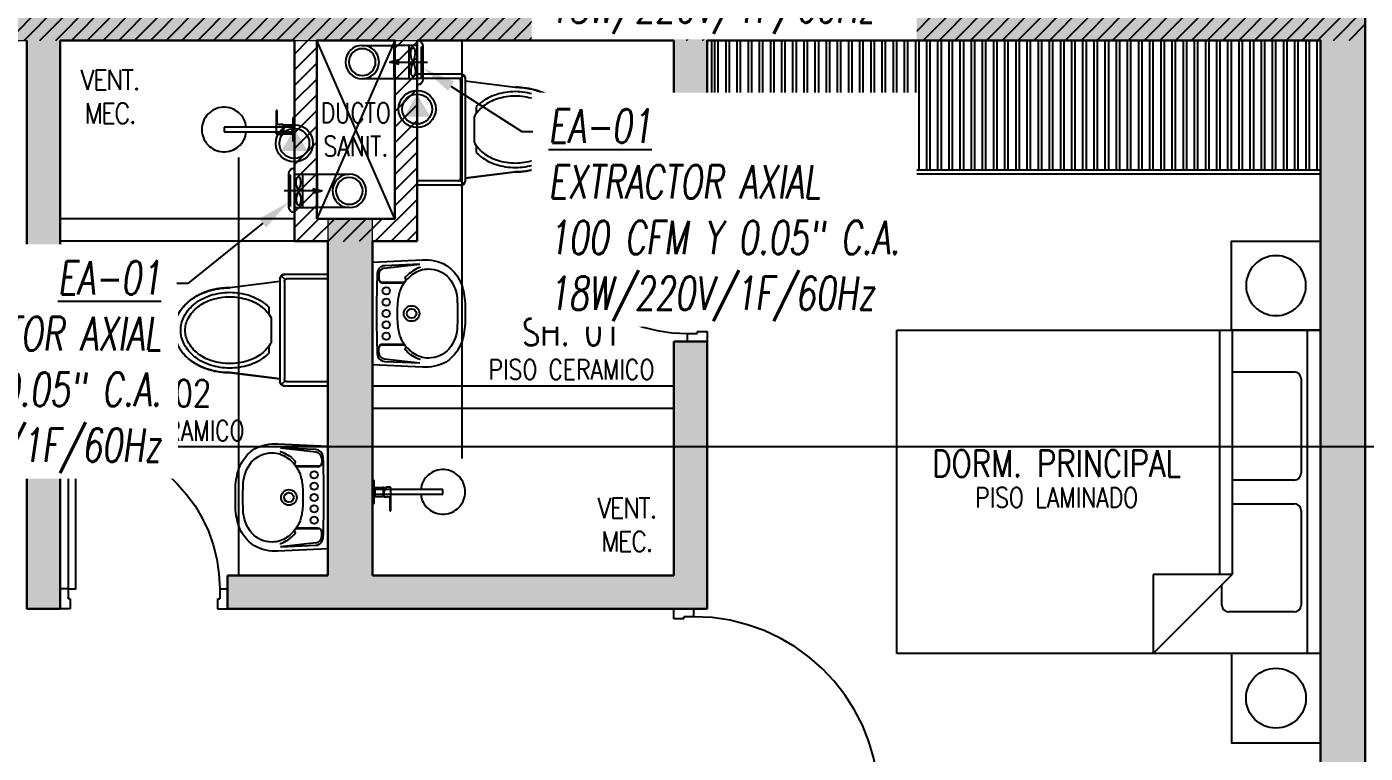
# Model space of a CAD drawing. Header units: millimetres. Extents: x 98 to 155, y -181 to 127.
# Drawn here: x 145.69 to 151.69, y 112.91 to 116.17 of the extents above; entities that cross this region are included whole.
import ezdxf
from ezdxf import colors
from ezdxf.entities.mleader import LeaderData, LeaderLine
from ezdxf.enums import TextEntityAlignment as Align
from ezdxf.math import Vec2, Vec3

# ---------------------------------------------------------------- set-up
doc = ezdxf.new("R2010")
doc.units = ezdxf.units.MM
doc.header["$LTSCALE"] = 15
doc.header["$PDMODE"] = 67
doc.header["$PDSIZE"] = 0.1
for name, pattern in [('CENTER', [2, 1.25, -0.25, 0.25, -0.25]), ('HIDDEN2', [0.1875, 0.125, -0.0625]), ('X-REF_DP_Arquitectura$0$HIDDEN', [0.375, 0.25, -0.125])]:
    doc.linetypes.add(name, pattern=pattern)
doc.layers.get('0').update_dxf_attribs({"color": 250})
doc.layers.get('DEFPOINTS').update_dxf_attribs({"color": 250})
for name, color, linetype in [('A-CORTE', 250, 'CENTER'), ('A-LINEAS', 250, 'Continuous'), ('A-MOBILIARIO', 250, 'Continuous'), ('A-MURO BAJO', 250, 'Continuous'), ('A-PROYECCIONES INT.', 250, 'HIDDEN2'), ('A-SANITARIOS', 250, 'Continuous'), ('A-TEXTO-ACABADO PISO', 250, 'Continuous'), ('A_50_TextoAmbiente', 252, 'Continuous'), ('A_50_TextoIndicaciones', 250, 'Continuous'), ('A_50_Vigas', 250, 'X-REF_DP_Arquitectura$0$HIDDEN'), ('A_60_HatchEstructuras', 250, 'Continuous'), ('DLP_MOBILIARIO FIJO', 250, 'Continuous'), ('L-06_EQ-FIN-CONT', 141, 'Continuous'), ('L3 Equipos y Ductos', 160, 'Continuous'), ('L4 Linea mediana', 191, 'Continuous'), ('L6 Linea fina', 141, 'Continuous'), ('MURO CF 60', 250, 'Continuous')]:
    doc.layers.add(name, color=color, linetype=linetype)
doc.layers.add('A-MUROS', color=252, linetype='Continuous', lineweight=30)
doc.layers.add('A_20_Estructuras', color=250, linetype='Continuous', lineweight=18)
doc.styles.add('JNV ING', font='romans.shx', dxfattribs={"width": 0.7, "oblique": 8, "height": 0.15})
doc.styles.add('ROMANS', font='romans.shx', dxfattribs={"width": 0.8})
pattern_1 = [(45, (128.673205, 65.58629), (-0.03535534, 0.03535534), [])]

# ---------------------------------------------------------------- blocks, each defined once
blk = doc.blocks.new('FUTURE 150')
at = {"layer": 'L3 Equipos y Ductos'}
for p, q in [((-0.1294, 0.1486), (-0.1294, -0.0006)), ((-0.104, -0.026), (-0.104, 0.174)), ((-0.104, 0.152), (0, 0.152)), ((0, 0.152), (0, 0.002)), ((-0.104, 0.002), (0, 0.002))]:
    blk.add_line(p, q, dxfattribs=at)
for centre, start, end in [((-0.104, 0.1486), 90, 180), ((-0.104, -0.0006), 180, 270)]:
    blk.add_arc(centre, 0.0254, start, end, dxfattribs=at)
at = {"layer": 'L4 Linea mediana'}
for p, q in [((-0.1294, 0.1448), (-0.1239, 0.1448)), ((-0.1239, 0.0052), (-0.1239, 0.1448)), ((-0.066, 0.152), (-0.066, 0.002)), ((-0.1294, 0.0052), (-0.1239, 0.0052))]:
    blk.add_line(p, q, dxfattribs=at)
at = {"layer": 'L6 Linea fina'}
for p, q in [((0.0199, 0.077), (-0.1499, 0.077)), ((-0.0231, 0.0872), (0.0199, 0.077)), ((-0.0231, 0.0668), (0.0199, 0.077))]:
    blk.add_line(p, q, dxfattribs=at)
for points in [[(-0.0857, 0.077), (-0.0921, 0.0934), (-0.0951, 0.1284), (-0.0911, 0.1379), (-0.0857, 0.1402)], [(-0.0857, 0.077), (-0.0794, 0.0934), (-0.0764, 0.1284), (-0.0804, 0.1379), (-0.0857, 0.1402)], [(-0.0857, 0.077), (-0.0921, 0.0606), (-0.0951, 0.0256), (-0.0911, 0.0161), (-0.0857, 0.0138)], [(-0.0857, 0.077), (-0.0794, 0.0606), (-0.0764, 0.0256), (-0.0804, 0.0161), (-0.0857, 0.0138)]]:
    blk.add_spline(points, degree=3, dxfattribs=at)
blk = doc.blocks.new('Trampa de humo')
at = {"layer": 'L3 Equipos y Ductos'}
blk.add_lwpolyline([(0.155, 0.15), (0.013, 0.15), (0.013, 0), (0.155, 0)], dxfattribs=at)
for radius in [0.075, 0.06]:
    blk.add_circle((0.155, 0.075), radius, dxfattribs=at)
blk = doc.blocks.new('FUTURE150 con trampa')
blk.add_blockref('Trampa de humo', (0.0927, 0.0279))
at = {"layer": 'L-06_EQ-FIN-CONT'}
blk.add_blockref('FUTURE 150', (0.1057, 0.0259), dxfattribs=at)
blk = doc.blocks.new('PTO ELECT')
at = {"layer": 'L4 Linea mediana', "ltscale": 1.5}
blk.add_circle((-0.6859, 0.0891), 0.0833, dxfattribs=at)
at = {"layer": 'L6 Linea fina', "ltscale": 1.5}
blk.add_circle((-0.6859, 0.0891), 0.0671, dxfattribs=at)
blk.add_solid([(-0.6278, 0.0555), (-0.744, 0.0555), (-0.6278, 0.0555), (-0.6859, 0.1562)], dxfattribs=at)
blk = doc.blocks.new('ESTRUC_P1')
at = {"layer": 'A_60_HatchEstructuras'}
h = blk.add_hatch(color=256, dxfattribs=at)
h.dxf.hatch_style = 1
h.paths.add_polyline_path([(44.25, -4.45), (45.6, -4.45), (45.6, -5.5), (45.75, -5.5), (45.75, -4.3), (43.6, -4.3), (43.6, -4.45), (44.05, -4.45), (44.05, -6.05), (44.25, -6.05)], flags=17)
h.paths.add_polyline_path([(48.7, -2.8), (48.5, -2.8), (48.5, -6.85), (45.75, -6.85), (45.75, -6.25), (45.6, -6.25), (45.6, -6.85), (42.85, -6.85), (42.85, -4.3), (42.7, -4.3), (42.7, -6.85), (39.8499, -6.85), (39.8499, -7), (42.7, -7), (42.7, -9.55), (42.85, -9.55), (42.85, -7), (45.6, -7), (45.6, -7.6), (45.75, -7.6), (45.75, -7), (48.5, -7), (48.5, -11.05), (48.7, -11.05)])
h.paths.add_polyline_path([(44.25, -7.8), (44.05, -7.8), (44.05, -9.4), (43.6, -9.4), (43.6, -9.55), (45.75, -9.55), (45.75, -8.35), (45.6032, -8.35), (45.6, -8.35), (45.6, -9.4), (44.25, -9.4)], flags=17)
at = {"elevation": 0}
for points in [[(44.35, -7.8001), (44, -7)], [(44.35, -7), (44, -7.8001)]]:
    blk.add_lwpolyline(points, dxfattribs=at)
at = {"layer": 'A_20_Estructuras'}
for points in [[(48.7, -2.8), (48.5, -2.8), (48.5, -6.85), (45.75, -6.85), (45.75, -6.25), (45.6, -6.25), (45.6, -6.85), (42.85, -6.85), (42.85, -4.3), (42.7, -4.3), (42.7, -6.85), (39.8499, -6.85), (39.8499, -7), (42.7, -7), (42.7, -9.55), (42.85, -9.55), (42.85, -7), (45.6, -7), (45.6, -7.6), (45.75, -7.6), (45.75, -7), (48.5, -7), (48.5, -11.05), (48.7, -11.05)], [(44.25, -7.8), (44.05, -7.8), (44.05, -9.4), (43.6, -9.4), (43.6, -9.55), (45.75, -9.55), (45.75, -8.35), (45.6032, -8.35), (45.6, -8.35), (45.6, -9.4), (44.25, -9.4)]]:
    blk.add_lwpolyline(points, close=True, dxfattribs=at)
at = {"layer": 'A_50_Vigas', "elevation": 0}
blk.add_lwpolyline([(44, -7), (44, -7.8001), (44.05, -7.8001)], dxfattribs=at)
at = {"layer": 'A_50_Vigas'}
blk.add_lwpolyline([(44.25, -7.8), (44.35, -7.8001), (44.35, -7)], dxfattribs=at)
blk = doc.blocks.new('ducha marsano')
at = {"linetype": 'HIDDEN2', "ltscale": 0.5, "extrusion": (-4.9425e-10, -7.91123e-10, -1)}
for p, q in [((-0.01, 0), (0.01, 0)), ((0.01, 0), (0.01, -0.3155)), ((-0.0155, -0.058), (-0.0157, -0.058)), ((-0.01, -0.3155), (-0.01, 0)), ((0.0225, -0.0515), (-0.0001, -0.0515)), ((0.0225, -0.0515), (0.0225, -0.0627)), ((-0.0205, -0.08), (-0.0205, -0.0601)), ((0.021, -0.0815), (-0.019, -0.0815)), ((0.025, -0.0815), (0.021, -0.0815)), ((0.0225, -0.0682), (0.0225, -0.077)), ((0.0225, -0.077), (0.025, -0.077)), ((0.025, -0.077), (0.0771, -0.077)), ((0.0771, -0.0815), (0.025, -0.0815)), ((0.0771, -0.077), (0.0816, -0.077)), ((0.0816, -0.0815), (0.0771, -0.0815)), ((0.0816, -0.077), (0.082, -0.077)), ((0.082, -0.0815), (0.0816, -0.0815)), ((0.082, -0.077), (0.084, -0.077)), ((0.084, -0.0815), (0.082, -0.0815)), ((0.0855, -0.0785), (0.0855, -0.08)), ((0.01, -0.3155), (-0.01, -0.3155))]:
    blk.add_line(p, q, dxfattribs=at)
for centre, radius, start, end in [((-0.0004, -0.0462), 0.02, 323.95812, 354.92979), ((0.0004, -0.0462), 0.02, 185.07021, 195.2705), ((0.019, -0.08), 0.0015, 270, 360), ((-0.084, -0.0785), 0.0015, 90, 180), ((-0.084, -0.08), 0.0015, 180, 270), ((0, -0.3155), 0.1, 95.73917, 84.26083)]:
    blk.add_arc(centre, radius, start, end, dxfattribs=at)
at = {"linetype": 'HIDDEN2', "ltscale": 0.5, "extrusion": (-4.94252e-10, -7.91124e-10, -1)}
blk.add_ellipse((0, -0.0515), major_axis=(-0.0225, -0.0095), ratio=0.001448, start_param=0.425436, end_param=1.567366, dxfattribs=at)
at = {"linetype": 'HIDDEN2', "ltscale": 0.5}
for points, degree in [([(-0.0305, 0), (0, 0), (0.0305, 0)], 2), ([(0.0305, 0), (0.0415, 0), (0.0525, 0)], 2), ([(0.0525, 0), (0.0525, -0.0038), (0.0525, -0.0075)], 2), ([(-0.0525, 0), (-0.0525, -0.0038), (-0.0525, -0.0075)], 2), ([(-0.0525, 0), (-0.0415, 0), (-0.0305, 0)], 2), ([(-0.0525, -0.0075), (-0.0525, -0.0075), (-0.0525, -0.0075)], 2), ([(0.0305, -0.008), (0, -0.008), (-0.0305, -0.008)], 2), ([(-0.0215, -0.008), (-0.0215, -0.0093), (-0.0215, -0.0105)], 2), ([(-0.021, -0.011), (-0.007, -0.011), (0.007, -0.011), (0.021, -0.011)], 3), ([(-0.02, -0.011), (-0.02, -0.0294), (-0.02, -0.0477)], 2), ([(-0.0197, -0.048), (0, -0.048), (0.0197, -0.048)], 2), ([(0.02, -0.011), (0.02, -0.0294), (0.02, -0.0477)], 2), ([(0.0215, -0.008), (0.0215, -0.0093), (0.0215, -0.0105)], 2)]:
    blk.add_open_spline(points, degree=degree, dxfattribs=at)
for points, weights in [([(-0.0525, -0.0075), (-0.0525, -0.0075), (-0.0525, -0.0075)], [1, 0.990847086912, 0.982266230892]), ([(-0.052, -0.008), (-0.0525, -0.008), (-0.0525, -0.0075)], [1, 0.707106781193, 1]), ([(-0.0215, -0.0105), (-0.0215, -0.011), (-0.021, -0.011)], [1, 0.70710678154, 1]), ([(-0.02, -0.0477), (-0.02, -0.048), (-0.0197, -0.048)], [1, 0.707106780138, 1]), ([(0.02, -0.0477), (0.02, -0.048), (0.0197, -0.048)], [1, 0.707106779703, 1]), ([(0.0211, -0.011), (0.0211, -0.011), (0.021, -0.011)], [1, 0.992411795776, 1]), ([(0.052, -0.008), (0.0521, -0.008), (0.0521, -0.008)], [1, 0.992411795771, 1])]:
    blk.add_rational_spline(points, weights, degree=2, dxfattribs=at)
for points, knots in [([(-0.0305, -0.008), (-0.0332, -0.008), (-0.0374, -0.008), (-0.0424, -0.008), (-0.0458, -0.008), (-0.0486, -0.008), (-0.0512, -0.008), (-0.052, -0.008), (-0.052, -0.008)], [0, 0, 0, 0, 8.104572, 12.495263, 16.885954, 21.276645, 25.667336, 33.771908, 33.771908, 33.771908, 33.771908]), ([(0.052, -0.008), (0.052, -0.008), (0.0512, -0.008), (0.0486, -0.008), (0.0458, -0.008), (0.0424, -0.008), (0.0374, -0.008), (0.0332, -0.008), (0.0305, -0.008)], [0, 0, 0, 0, 8.104572, 12.495263, 16.885954, 21.276645, 25.667336, 33.771908, 33.771908, 33.771908, 33.771908]), ([(0.0225, -0.0682), (0.0225, -0.0682), (0.0225, -0.0682), (0.0225, -0.0679), (0.0224, -0.0677), (0.0224, -0.0672), (0.0224, -0.0669), (0.0223, -0.0662), (0.0223, -0.0658), (0.0223, -0.0652), (0.0223, -0.0648), (0.0224, -0.0641), (0.0224, -0.0638), (0.0224, -0.0633), (0.0225, -0.0631), (0.0225, -0.0628), (0.0225, -0.0627), (0.0225, -0.0627)], [0.4148436, 0.4148436, 0.4148436, 0.4148436, 0.5185541, 0.5185541, 0.6222645, 0.6222645, 0.7259759, 0.7259759, 0.8296873, 0.8296873, 0.9333987, 0.9333987, 1.03711, 1.03711, 1.1408205, 1.1408205, 1.2445309, 1.2445309, 1.2445309, 1.2445309])]:
    blk.add_open_spline(points, degree=3, knots=knots, dxfattribs=at)
for points, weights, degree, knots in [([(0.0211, -0.011), (0.0211, -0.011), (0.0211, -0.011), (0.0211, -0.011), (0.0214, -0.0109), (0.0215, -0.0107), (0.0215, -0.0105)], [0.918641037743, 0.918640949346, 0.918640860949, 0.918640772552, 0.789223156395, 0.789223156395, 0.918640772552], 3, [0.1238988, 0.1238988, 0.1238988, 0.1238988, 0.1238993, 0.1238993, 0.1238993, 0.78603, 0.78603, 0.78603, 0.78603]), ([(0.0521, -0.008), (0.0521, -0.008), (0.0521, -0.008), (0.0525, -0.0079), (0.0525, -0.0075)], [0.918641037749, 0.918640905153, 0.918640772558, 0.724517853988, 0.918640772558], 2, [0.1238988, 0.1238988, 0.1238988, 0.1238993, 0.1238993, 0.7860311, 0.7860311, 0.7860311])]:
    blk.add_rational_spline(points, weights, degree=degree, knots=knots, dxfattribs=at)
blk = doc.blocks.new('*U145')
for p, q in [((0.01, 0.855), (0.01, 0.9)), ((0.055, 0.855), (0.01, 0.855)), ((0.1, 0.865), (0.055, 0.865)), ((0.055, 0.855), (0.055, 0.865)), ((0.1, 0.865), (0.1, 0.9)), ((0.055, 0.045), (0.01, 0.045)), ((0.01, 0.045), (0.01, 0)), ((0.055, 0.045), (0.055, 0.035)), ((0.1, 0.035), (0.055, 0.035)), ((0.1, 0.035), (0.1, 0))]:
    blk.add_line(p, q)
blk.add_lwpolyline([(0.93, 0.07), (0.93, 0.035), (0.1, 0.035), (0.1, 0.07)], close=True)
at = {"linetype": 'HIDDEN2'}
blk.add_arc((0.0995, 0.0339), 0.8311, 2.23015, 89.96723, dxfattribs=at)
blk = doc.blocks.new('A$C3E6679A6')
for p, q in [((0, 1.8444), (0.0001, 1.9044)), ((0.0001, 1.9044), (1.4501, 1.9044)), ((1.4501, 1.9044), (1.4501, 1.8444))]:
    blk.add_line(p, q)
at = {"linetype": 'Continuous'}
for p, q in [((0, 1.8444), (1.45, 1.8444)), ((0, 0.0044), (0, 1.8444)), ((0.2173, 1.8167), (0.6414, 1.8167)), ((0.8086, 1.8167), (1.2327, 1.8167)), ((1.45, 1.8444), (1.45, 0.0044)), ((0.1867, 1.5087), (0.1867, 1.786)), ((0.672, 1.786), (0.672, 1.5087)), ((0.778, 1.5087), (0.778, 1.786)), ((1.2633, 1.786), (1.2633, 1.4926)), ((0, 1.5084), (1.0953, 1.5084)), ((1.45, 1.1538), (1.0953, 1.5084)), ((1.0953, 1.5084), (1.0953, 1.1538)), ((1.0953, 1.4524), (0, 1.4524)), ((1.2327, 1.462), (1.1418, 1.462)), ((1.0953, 1.1538), (1.45, 1.1538)), ((1.45, 0.0044), (0, 0.0044))]:
    blk.add_line(p, q, dxfattribs=at)
for centre, start, end in [((0.2173, 1.786), 90, 180), ((0.6414, 1.786), 0, 90), ((0.8086, 1.786), 90, 180), ((1.2327, 1.786), 0, 90), ((1.2327, 1.4926), 270, 0)]:
    blk.add_arc(centre, 0.0306, start, end, dxfattribs=at)
at = {"layer": 'DEFPOINTS', "color": 0, "linetype": 'ByBlock'}
for p in [(0, 1.9044), (0, 0)]:
    blk.add_point(p, dxfattribs=at)
blk = doc.blocks.new('A$C2EBA15F5')
blk.add_lwpolyline([(0, 0.4), (0, 0), (0.4, 0), (0.4, 0.4)], close=True)
blk.add_circle((0.2, 0.2), 0.1344)
blk = doc.blocks.new('SIFON JET_PLANTA')
at = {"extrusion": (-2.64698e-23, 6.61744e-24, -1)}
for p, q in [((-0.2129, 0.239, 0), (-0.211, 0.2419, 0)), ((-0.211, 0.2419, 0), (-0.2091, 0.2441, 0)), ((-0.2091, 0.2441, 0), (-0.2077, 0.2455, 0)), ((-0.2077, 0.2455, 0), (-0.2055, 0.247, 0)), ((-0.2055, 0.247, 0), (-0.2007, 0.2492, 0)), ((-0.2007, 0.2492, 0), (-0.195, 0.25, 0)), ((-0.195, 0.25, 0), (-0.195, 0.25, 0)), ((-0.195, 0.25, 0), (-0.1605, 0.25, 0)), ((-0.1605, 0.25, 0), (-0.0975, 0.25, 0)), ((-0.0975, 0.25, 0), (-0.0323, 0.25, 0)), ((-0.0323, 0.25, 0), (0, 0.25, 0)), ((0, 0.25, 0), (0, -0.25, 0)), ((-0.5216, 0.1797, 0), (-0.5148, 0.1813, 0)), ((-0.5148, 0.1813, 0), (-0.5079, 0.1829, 0)), ((-0.5079, 0.1829, 0), (-0.5016, 0.1842, 0)), ((-0.5016, 0.1842, 0), (-0.4865, 0.1867, 0)), ((-0.4865, 0.1867, 0), (-0.4763, 0.188, 0)), ((-0.4763, 0.188, 0), (-0.4726, 0.1884, 0)), ((-0.4726, 0.1884, 0), (-0.4636, 0.1892, 0)), ((-0.4636, 0.1892, 0), (-0.4549, 0.1897, 0)), ((-0.4549, 0.1897, 0), (-0.449, 0.1899, 0)), ((-0.449, 0.1899, 0), (-0.44, 0.19, 0)), ((-0.44, 0.19, 0), (-0.4322, 0.191, 0)), ((-0.4322, 0.191, 0), (-0.215, 0.2181, 0)), ((-0.215, 0.2278, 0), (-0.2149, 0.2323, 0)), ((-0.215, 0.2234, 0), (-0.215, 0.2278, 0)), ((-0.215, 0.2181, 0), (-0.215, 0.2234, 0)), ((-0.2149, 0.2323, 0), (-0.2142, 0.2356, 0)), ((-0.2142, 0.2356, 0), (-0.2129, 0.239, 0)), ((-0.6386, 0.1152, 0), (-0.6326, 0.121, 0)), ((-0.6326, 0.121, 0), (-0.6299, 0.1235, 0)), ((-0.6299, 0.1235, 0), (-0.6251, 0.1276, 0)), ((-0.6251, 0.1276, 0), (-0.6206, 0.1314, 0)), ((-0.6206, 0.1314, 0), (-0.6168, 0.1344, 0)), ((-0.6168, 0.1344, 0), (-0.6106, 0.1389, 0)), ((-0.6106, 0.1389, 0), (-0.6061, 0.142, 0)), ((-0.6061, 0.142, 0), (-0.6, 0.1461, 0)), ((-0.6, 0.1461, 0), (-0.5963, 0.1484, 0)), ((-0.5963, 0.1484, 0), (-0.5908, 0.1517, 0)), ((-0.5908, 0.1517, 0), (-0.5862, 0.1543, 0)), ((-0.5862, 0.1543, 0), (-0.5794, 0.158, 0)), ((-0.5794, 0.158, 0), (-0.5693, 0.1629, 0)), ((-0.5693, 0.1629, 0), (-0.5517, 0.1703, 0)), ((-0.5517, 0.1703, 0), (-0.5465, 0.1722, 0)), ((-0.5465, 0.1722, 0), (-0.5385, 0.1749, 0)), ((-0.5385, 0.1749, 0), (-0.5346, 0.176, 0)), ((-0.5346, 0.176, 0), (-0.5265, 0.1784, 0)), ((-0.5265, 0.1784, 0), (-0.5216, 0.1797, 0)), ((-0.6779, 0.0582, 0), (-0.6745, 0.0655, 0)), ((-0.6745, 0.0655, 0), (-0.6722, 0.0699, 0)), ((-0.6745, 0.0655, 0), (-0.6745, 0.0655, 0)), ((-0.6722, 0.0699, 0), (-0.6705, 0.0728, 0)), ((-0.6705, 0.0728, 0), (-0.669, 0.0755, 0)), ((-0.669, 0.0755, 0), (-0.6672, 0.0785, 0)), ((-0.6672, 0.0785, 0), (-0.665, 0.082, 0)), ((-0.665, 0.082, 0), (-0.6634, 0.0845, 0)), ((-0.6634, 0.0845, 0), (-0.6611, 0.088, 0)), ((-0.6611, 0.088, 0), (-0.657, 0.0936, 0)), ((-0.657, 0.0936, 0), (-0.6534, 0.0984, 0)), ((-0.657, 0.0936, 0), (-0.657, 0.0936, 0)), ((-0.6534, 0.0984, 0), (-0.6503, 0.1023, 0)), ((-0.6534, 0.0984, 0), (-0.6534, 0.0984, 0)), ((-0.6503, 0.1023, 0), (-0.6453, 0.108, 0)), ((-0.6453, 0.108, 0), (-0.6386, 0.1152, 0)), ((-0.69, 0, 0), (-0.6899, 0.0044, 0)), ((-0.6899, 0.0044, 0), (-0.6897, 0.0096, 0)), ((-0.6897, 0.0096, 0), (-0.6893, 0.014, 0)), ((-0.6893, 0.014, 0), (-0.6887, 0.0194, 0)), ((-0.6887, 0.0194, 0), (-0.6881, 0.0236, 0)), ((-0.6881, 0.0236, 0), (-0.6872, 0.0284, 0)), ((-0.6881, 0.0236, 0), (-0.6881, 0.0236, 0)), ((-0.6872, 0.0284, 0), (-0.6867, 0.031, 0)), ((-0.6867, 0.031, 0), (-0.6855, 0.0361, 0)), ((-0.6855, 0.0361, 0), (-0.6838, 0.0421, 0)), ((-0.6855, 0.0361, 0), (-0.6855, 0.0361, 0)), ((-0.6838, 0.0421, 0), (-0.6819, 0.048, 0)), ((-0.6838, 0.0421, 0), (-0.6838, 0.0421, 0)), ((-0.6819, 0.048, 0), (-0.6804, 0.0521, 0)), ((-0.6804, 0.0521, 0), (-0.6793, 0.0547, 0)), ((-0.6793, 0.0547, 0), (-0.6779, 0.0582, 0)), ((-0.6899, -0.0065, 0), (-0.69, 0, 0)), ((-0.6896, -0.0111, 0), (-0.6899, -0.0065, 0)), ((-0.6891, -0.0164, 0), (-0.6896, -0.0111, 0)), ((-0.6881, -0.0232, 0), (-0.6891, -0.0164, 0)), ((-0.6876, -0.0264, 0), (-0.6881, -0.0232, 0)), ((-0.687, -0.0296, 0), (-0.6876, -0.0264, 0)), ((-0.6864, -0.0321, 0), (-0.687, -0.0296, 0)), ((-0.6855, -0.0361, 0), (-0.6864, -0.0321, 0)), ((-0.6838, -0.0419, 0), (-0.6855, -0.0361, 0)), ((-0.6827, -0.0457, 0), (-0.6838, -0.0419, 0)), ((-0.6814, -0.0492, 0), (-0.6827, -0.0457, 0)), ((-0.6803, -0.0522, 0), (-0.6814, -0.0492, 0)), ((-0.6792, -0.0551, 0), (-0.6803, -0.0522, 0)), ((-0.6779, -0.0581, 0), (-0.6792, -0.0551, 0)), ((-0.677, -0.0602, 0), (-0.6779, -0.0581, 0)), ((-0.6751, -0.0642, 0), (-0.677, -0.0602, 0)), ((-0.6722, -0.0699, 0), (-0.6751, -0.0642, 0)), ((-0.6706, -0.0727, 0), (-0.6722, -0.0699, 0)), ((-0.6679, -0.0774, 0), (-0.6706, -0.0727, 0)), ((-0.6646, -0.0826, 0), (-0.6679, -0.0774, 0)), ((-0.6623, -0.0862, 0), (-0.6646, -0.0826, 0)), ((-0.6599, -0.0897, 0), (-0.6623, -0.0862, 0)), ((-0.6554, -0.0958, 0), (-0.6599, -0.0897, 0)), ((-0.6494, -0.1032, 0), (-0.6554, -0.0958, 0)), ((-0.6458, -0.1074, 0), (-0.6494, -0.1032, 0)), ((-0.64, -0.1137, 0), (-0.6458, -0.1074, 0)), ((-0.6379, -0.1158, 0), (-0.64, -0.1137, 0)), ((-0.6347, -0.119, 0), (-0.6379, -0.1158, 0)), ((-0.6335, -0.1201, 0), (-0.6347, -0.119, 0)), ((-0.6347, -0.119, 0), (-0.6347, -0.119, 0)), ((-0.6318, -0.1217, 0), (-0.6335, -0.1201, 0)), ((-0.6305, -0.123, 0), (-0.6318, -0.1217, 0)), ((-0.6318, -0.1217, 0), (-0.6318, -0.1217, 0)), ((-0.6288, -0.1244, 0), (-0.6305, -0.123, 0)), ((-0.6276, -0.1255, 0), (-0.6288, -0.1244, 0)), ((-0.6262, -0.1268, 0), (-0.6276, -0.1255, 0)), ((-0.6245, -0.1281, 0), (-0.6262, -0.1268, 0)), ((-0.6235, -0.1291, 0), (-0.6245, -0.1281, 0)), ((-0.6245, -0.1281, 0), (-0.6245, -0.1281, 0)), ((-0.6223, -0.13, 0), (-0.6235, -0.1291, 0)), ((-0.6215, -0.1307, 0), (-0.6223, -0.13, 0)), ((-0.6204, -0.1315, 0), (-0.6215, -0.1307, 0)), ((-0.6193, -0.1324, 0), (-0.6204, -0.1315, 0)), ((-0.6179, -0.1335, 0), (-0.6193, -0.1324, 0)), ((-0.6168, -0.1344, 0), (-0.6179, -0.1335, 0)), ((-0.6153, -0.1355, 0), (-0.6168, -0.1344, 0)), ((-0.6142, -0.1363, 0), (-0.6153, -0.1355, 0)), ((-0.612, -0.1379, 0), (-0.6142, -0.1363, 0)), ((-0.6086, -0.1403, 0), (-0.612, -0.1379, 0)), ((-0.607, -0.1415, 0), (-0.6086, -0.1403, 0)), ((-0.6058, -0.1422, 0), (-0.607, -0.1415, 0)), ((-0.6039, -0.1435, 0), (-0.6058, -0.1422, 0)), ((-0.602, -0.1448, 0), (-0.6039, -0.1435, 0)), ((-0.6004, -0.1458, 0), (-0.602, -0.1448, 0)), ((-0.5987, -0.1469, 0), (-0.6004, -0.1458, 0)), ((-0.5964, -0.1483, 0), (-0.5987, -0.1469, 0)), ((-0.595, -0.1492, 0), (-0.5964, -0.1483, 0)), ((-0.5936, -0.15, 0), (-0.595, -0.1492, 0)), ((-0.5918, -0.1511, 0), (-0.5936, -0.15, 0)), ((-0.5896, -0.1524, 0), (-0.5918, -0.1511, 0)), ((-0.5871, -0.1538, 0), (-0.5896, -0.1524, 0)), ((-0.5833, -0.1559, 0), (-0.5871, -0.1538, 0)), ((-0.5781, -0.1587, 0), (-0.5833, -0.1559, 0)), ((-0.5759, -0.1598, 0), (-0.5781, -0.1587, 0)), ((-0.5738, -0.1608, 0), (-0.5759, -0.1598, 0)), ((-0.5702, -0.1625, 0), (-0.5738, -0.1608, 0)), ((-0.5675, -0.1637, 0), (-0.5702, -0.1625, 0)), ((-0.5659, -0.1645, 0), (-0.5675, -0.1637, 0)), ((-0.5644, -0.1652, 0), (-0.5659, -0.1645, 0)), ((-0.5614, -0.1664, 0), (-0.5644, -0.1652, 0)), ((-0.5598, -0.1671, 0), (-0.5614, -0.1664, 0)), ((-0.5568, -0.1683, 0), (-0.5598, -0.1671, 0)), ((-0.5543, -0.1693, 0), (-0.5568, -0.1683, 0)), ((-0.551, -0.1706, 0), (-0.5543, -0.1693, 0)), ((-0.5491, -0.1713, 0), (-0.551, -0.1706, 0)), ((-0.5465, -0.1722, 0), (-0.5491, -0.1713, 0)), ((-0.5449, -0.1728, 0), (-0.5465, -0.1722, 0)), ((-0.5428, -0.1735, 0), (-0.5449, -0.1728, 0)), ((-0.5412, -0.174, 0), (-0.5428, -0.1735, 0)), ((-0.5385, -0.1749, 0), (-0.5412, -0.174, 0)), ((-0.5352, -0.1759, 0), (-0.5385, -0.1749, 0)), ((-0.5385, -0.1749, 0), (-0.5385, -0.1749, 0)), ((-0.5321, -0.1768, 0), (-0.5352, -0.1759, 0)), ((-0.5296, -0.1775, 0), (-0.5321, -0.1768, 0)), ((-0.5267, -0.1783, 0), (-0.5296, -0.1775, 0)), ((-0.5238, -0.1791, 0), (-0.5267, -0.1783, 0)), ((-0.5267, -0.1783, 0), (-0.5267, -0.1783, 0)), ((-0.5217, -0.1796, 0), (-0.5238, -0.1791, 0)), ((-0.5177, -0.1807, 0), (-0.5217, -0.1796, 0)), ((-0.5151, -0.1813, 0), (-0.5177, -0.1807, 0)), ((-0.5118, -0.1821, 0), (-0.5151, -0.1813, 0)), ((-0.5094, -0.1826, 0), (-0.5118, -0.1821, 0)), ((-0.5066, -0.1832, 0), (-0.5094, -0.1826, 0)), ((-0.5022, -0.184, 0), (-0.5066, -0.1832, 0)), ((-0.4974, -0.1849, 0), (-0.5022, -0.184, 0)), ((-0.495, -0.1854, 0), (-0.4974, -0.1849, 0)), ((-0.4974, -0.1849, 0), (-0.4974, -0.1849, 0)), ((-0.4936, -0.1856, 0), (-0.495, -0.1854, 0)), ((-0.4916, -0.1859, 0), (-0.4936, -0.1856, 0)), ((-0.4884, -0.1864, 0), (-0.4916, -0.1859, 0)), ((-0.4862, -0.1867, 0), (-0.4884, -0.1864, 0)), ((-0.4824, -0.1872, 0), (-0.4862, -0.1867, 0)), ((-0.4812, -0.1874, 0), (-0.4824, -0.1872, 0)), ((-0.4785, -0.1877, 0), (-0.4812, -0.1874, 0)), ((-0.4761, -0.188, 0), (-0.4785, -0.1877, 0)), ((-0.4735, -0.1883, 0), (-0.4761, -0.188, 0)), ((-0.4695, -0.1887, 0), (-0.4735, -0.1883, 0)), ((-0.4651, -0.189, 0), (-0.4695, -0.1887, 0)), ((-0.4639, -0.1891, 0), (-0.4651, -0.189, 0)), ((-0.4651, -0.189, 0), (-0.4651, -0.189, 0)), ((-0.4619, -0.1893, 0), (-0.4639, -0.1891, 0)), ((-0.4592, -0.1894, 0), (-0.4619, -0.1893, 0)), ((-0.4568, -0.1896, 0), (-0.4592, -0.1894, 0)), ((-0.455, -0.1897, 0), (-0.4568, -0.1896, 0)), ((-0.4518, -0.1898, 0), (-0.455, -0.1897, 0)), ((-0.449, -0.1899, 0), (-0.4518, -0.1898, 0)), ((-0.4467, -0.1899, 0), (-0.449, -0.1899, 0)), ((-0.4428, -0.19, 0), (-0.4467, -0.1899, 0)), ((-0.44, -0.19, 0), (-0.4428, -0.19, 0)), ((-0.215, -0.2181, 0), (-0.44, -0.19, 0)), ((-0.215, -0.227, 0), (-0.215, -0.2181, 0)), ((-0.215, -0.23, 0), (-0.215, -0.227, 0)), ((-0.2147, -0.2335, 0), (-0.215, -0.23, 0)), ((-0.2138, -0.2369, 0), (-0.2147, -0.2335, 0)), ((-0.2126, -0.2395, 0), (-0.2138, -0.2369, 0)), ((-0.2138, -0.2369, 0), (-0.2138, -0.2369, 0)), ((-0.2108, -0.2423, 0), (-0.2126, -0.2395, 0)), ((-0.2126, -0.2395, 0), (-0.2126, -0.2395, 0)), ((-0.2091, -0.2441, 0), (-0.2108, -0.2423, 0)), ((-0.2108, -0.2423, 0), (-0.2108, -0.2423, 0)), ((-0.2108, -0.2423, 0), (-0.2108, -0.2423, 0)), ((-0.209, -0.244, 0), (-0.2091, -0.2441, 0)), ((-0.2067, -0.2462, 0), (-0.209, -0.244, 0)), ((-0.209, -0.244, 0), (-0.209, -0.244, 0)), ((-0.2029, -0.2484, 0), (-0.2067, -0.2462, 0)), ((-0.2067, -0.2462, 0), (-0.2067, -0.2462, 0)), ((-0.1995, -0.2495, 0), (-0.2029, -0.2484, 0)), ((-0.2029, -0.2484, 0), (-0.2029, -0.2484, 0)), ((-0.195, -0.25, 0), (-0.1995, -0.2495, 0)), ((0, -0.25, 0), (-0.195, -0.25, 0))]:
    blk.add_line(p, q, dxfattribs=at)
for p, q in [((-0.2091, 0.2441, 0), (-0.1921, 0.2271, 0)), ((-0.195, 0.25, 0), (0, 0.25, 0)), ((0, 0.25, 0), (0, -0.25, 0)), ((-0.215, 0.2181, 0), (-0.44, 0.19, 0)), ((-0.215, -0.23, 0), (-0.215, 0.23, 0)), ((-0.195, -0.22, 0), (-0.195, 0.22, 0)), ((-0.185, 0.23, 0), (0, 0.23, 0)), ((-0.265, 0.0718, 0), (-0.265, 0.1028, 0)), ((-0.255, -0.0562, 0), (-0.255, 0.0562, 0)), ((-0.265, -0.1028, 0), (-0.265, -0.0718, 0)), ((-0.215, -0.2181, 0), (-0.44, -0.19, 0)), ((-0.2091, -0.2441, 0), (-0.1921, -0.2271, 0)), ((0, -0.23, 0), (-0.185, -0.23, 0)), ((0, -0.25, 0), (-0.195, -0.25, 0))]:
    blk.add_line(p, q)
at = {"elevation": 0}
for points in [[(-0.265, 0.1028, 0.0362), (-0.2844, 0.1202, 0.08725), (-0.3535, 0.1565, 0.077598), (-0.44, 0.17, 0.077598), (-0.5265, 0.1565, 0.08725), (-0.5956, 0.1202, 0.105601), (-0.6443, 0.0627, 0.12364), (-0.66, 0, 0.12364), (-0.6443, -0.0627, 0.105601), (-0.5956, -0.1202, 0.08725), (-0.5265, -0.1565, 0.077598), (-0.44, -0.17, 0.077598)], [(-0.255, 0.0562, 0.100268), (-0.2967, 0.1044, 0.08725), (-0.3596, 0.1374, 0.077598), (-0.44, 0.15, 0.077598), (-0.5204, 0.1374, 0.08725), (-0.5833, 0.1044, 0.105601), (-0.6266, 0.0532, 0.12364), (-0.64, 0, 0.12364), (-0.6266, -0.0532, 0.105601), (-0.5833, -0.1044, 0.08725), (-0.5204, -0.1374, 0.077598), (-0.44, -0.15, 0.077598)], [(-0.44, -0.15, 0.077598), (-0.3596, -0.1374, 0.08725), (-0.2967, -0.1044, 0.100268), (-0.255, -0.0562, 0.12364)], [(-0.44, -0.17, 0.077598), (-0.3535, -0.1565, 0.08725), (-0.2844, -0.1202, 0.0362), (-0.265, -0.1028, 0.12364)]]:
    blk.add_lwpolyline(points, format="xyb", dxfattribs=at)
for centre, radius, start, end in [((-0.195, 0.23, 0), 0.02, 90, 180), ((-0.44, -0.1379, 0), 0.3279, 90, 107.47412), ((-0.185, 0.22, 0), 0.01, 90, 180), ((-0.4939, -0.0273, 0), 0.203, 127.23483, 151.40883), ((-0.4613, -0.0702, 0), 0.257, 107.47412, 127.23483), ((-0.544, 0, 0), 0.146, 151.40883, 180), ((-0.544, 0, 0), 0.146, 180, 208.59117), ((-0.4939, 0.0273, 0), 0.203, 208.59117, 232.76517), ((-0.4613, 0.0702, 0), 0.257, 232.76517, 252.52588), ((-0.44, 0.1379, 0), 0.3279, 252.52588, 270), ((-0.195, -0.23, 0), 0.02, 180, 270), ((-0.185, -0.22, 0), 0.01, 180, 270)]:
    blk.add_arc(centre, radius, start, end)
blk = doc.blocks.new('BOWL-ITALGRIF_VARADERO_01')
for p, q in [((-0.2032, -0.1971), (-0.2208, -0.038)), ((0.2032, -0.1971), (0.2208, -0.038)), ((-0.1404, -0.2077), (-0.1424, -0.1083)), ((-0.1375, -0.205), (-0.1375, -0.1117)), ((0.1375, -0.205), (0.1375, -0.1117)), ((0.1404, -0.2077), (0.1424, -0.1083)), ((-0.1753, -0.222), (-0.1544, -0.222)), ((0.1753, -0.222), (0.1544, -0.222))]:
    blk.add_line(p, q)
for points in [[(-0.0917, 0.1589, -0.02989), (-0.0456, 0.1646, -0.007822), (0.0456, 0.1646, -0.02989), (0.0918, 0.1589, -0.091737), (0.1601, 0.1343, -0.112496), (0.2175, 0.0792, -0.147885), (0.2402, -0.0257), (0.23, -0.25), (-0.23, -0.25), (-0.2402, -0.0257, -0.147885), (-0.2175, 0.0792, -0.112496), (-0.1601, 0.1343, -0.091737)], [(-0.0496, -0.1363, -0.062677), (-0.1048, -0.1249, -0.110639), (-0.1576, -0.091, -0.120976), (-0.195, -0.0344, -0.061198), (-0.2, 0, -0.21707), (-0.1593, 0.092, -0.174983), (-0.0545, 0.1298, -0.010618), (0, 0.131, -0.010618), (0.0545, 0.1298, -0.174983), (0.1593, 0.092, -0.21707), (0.2, 0, -0.061198), (0.195, -0.0344, -0.120976), (0.1576, -0.091, -0.110639), (0.1048, -0.1249, -0.062677), (0.0496, -0.1363, -0.017583), (0, -0.138, -0.017583)]]:
    blk.add_lwpolyline(points, format="xyb", close=True)
for points in [[(-0.2216, -0.0381), (-0.2145, -0.1954, 0.390823), (-0.1807, -0.2288, 0.017524), (0.1807, -0.2288, 0.390823), (0.2145, -0.1954), (0.2216, -0.0381)], [(-0.2072, -0.035, 0.005), (-0.2064, -0.038, 0.121292), (-0.166, -0.0996, 0.007977), (-0.1624, -0.1031)], [(0.2072, -0.035, -0.005), (0.2064, -0.038, -0.121292), (0.166, -0.0996, -0.007977), (0.1624, -0.1031)]]:
    blk.add_lwpolyline(points, format="xyb")
for centre, radius in [((0, -0.075), 0.035), ((0, -0.075), 0.0215), ((-0.1015, -0.1885), 0.0165), ((-0.051, -0.1885), 0.0165), ((0, -0.1885), 0.0165), ((0.051, -0.1885), 0.0165), ((0.1015, -0.1885), 0.0165)]:
    blk.add_circle(centre, radius)
for centre, radius, start, end in [((-0.1583, -0.0987), 0.006, 226.64309, 46.64309), ((-0.1404, -0.1083), 0.002, 54.36186, 181.13739), ((-0.1355, -0.1117), 0.002, 56.71088, 180), ((0.1355, -0.1117), 0.002, 0, 123.28912), ((0.1404, -0.1083), 0.002, 358.86261, 125.63814), ((0.1583, -0.0987), 0.006, 133.35691, 313.35691), ((0.1048, -0.1249), 9.094947017729287e-16, 0, 217.6714), ((-0.1753, -0.194), 0.028, 186.31112, 270), ((-0.1545, -0.205), 0.017, 270, 0), ((-0.1544, -0.208), 0.014, 270, 1.13739), ((0.1545, -0.205), 0.017, 180, 270), ((0.1544, -0.208), 0.014, 178.86261, 270), ((0.1753, -0.194), 0.028, 270, 353.68888)]:
    blk.add_arc(centre, radius, start, end)
blk = doc.blocks.new('*U146')
for p, q in [((0.01, 0.705), (0.01, 0.75)), ((0.1, 0.715), (0.1, 0.75)), ((0.055, 0.705), (0.01, 0.705)), ((0.1, 0.715), (0.055, 0.715)), ((0.055, 0.705), (0.055, 0.715)), ((0.055, 0.045), (0.01, 0.045)), ((0.01, 0.045), (0.01, 0)), ((0.055, 0.045), (0.055, 0.035)), ((0.1, 0.035), (0.055, 0.035)), ((0.1, 0.035), (0.1, 0))]:
    blk.add_line(p, q)
blk.add_lwpolyline([(0.78, 0.07), (0.78, 0.035), (0.1, 0.035), (0.1, 0.07)], close=True)
at = {"linetype": 'HIDDEN2'}
blk.add_arc((0.0996, 0.0341), 0.6809, 2.23015, 89.96723, dxfattribs=at)
blk = doc.blocks.new('TEXTO DUCTOS P1')
at = {"layer": 'A_50_TextoIndicaciones', "insert": (44.175, -7.4), "char_height": 0.09, "width": 0.4157, "attachment_point": 5, "style": 'ROMANS'}
blk.add_mtext('\\pxsm1,t16;DUCTO SANIT.', dxfattribs=at)
blk = doc.blocks.new('Cortes-Elev.')
at = {"layer": 'A-CORTE', "linetype": 'CENTER', "ltscale": 0.5}
blk.add_lwpolyline([(-1.966, 27.2284), (51.8601, 27.2284)], dxfattribs=at)
blk = doc.blocks.new('Vent SSHH F1')
at = {"layer": 'L6 Linea fina', "xscale": -1}
blk.add_blockref('FUTURE150 con trampa', (42.7017, -2.75), dxfattribs=at)
at = {"layer": 'L6 Linea fina'}
for p in [(43.3859, -2.9468), (42.8354, -3.1009, 0)]:
    blk.add_blockref('PTO ELECT', p, dxfattribs=at)
at = {"layer": 'L6 Linea fina', "xscale": -1, "rotation": 180}
blk.add_blockref('FUTURE150 con trampa', (42.1483, -3.1221), dxfattribs=at)
at = {"layer": 'L6 Linea fina'}
ml = blk.add_multileader_mtext('Standard', dxfattribs=at)
ml.set_content('{\\LEA-01}\\PEXTRACTOR AXIAL\\P100 CFM Y 0.05" C.A.\\P18W/220V/1F/60Hz', color=12, style='JNV ING')
ml.set_leader_properties(color=256, linetype='ByLayer', lineweight=-1)
ml.build(insert=Vec2(0, 0))
ml.multileader.update_dxf_attribs({"dogleg_length": 0.05, "arrow_head_size": 0.15})
ctx = ml.context
ctx.base_point, ctx.char_height, ctx.arrow_head_size, ctx.landing_gap_size, ctx.plane_origin = Vec3(39.7084, -1.4018), 0.15, 0.15, 0.07, Vec3(42.1156, -2.0043)
ctx.text_align_type = 2
notes = []
notes.append((ctx, [(0, (1, 1, 0), (41.6724, -1.4018), (-1, 0), 0.05, [(0, [(42.1246, -1.6921)], 0, [])])]))
ctx.mtext.insert, ctx.mtext.alignment, ctx.mtext.flow_direction = Vec3(41.5524, -1.3018), 3, 5
ctx.mtext.has_bg_fill, ctx.mtext.bg_color, ctx.mtext.bg_scale_factor, ctx.mtext.bg_transparency, ctx.mtext.use_window_bg_color = 1, -1027028792, 1.5, 0, 1
ml = blk.add_multileader_mtext('Standard', dxfattribs=at)
ml.set_content('{\\LEA-01}\\PEXTRACTOR AXIAL\\P100 CFM Y 0.05" C.A.\\P18W/220V/1F/60Hz', color=12, style='JNV ING')
ml.set_leader_properties(color=256, linetype='ByLayer', lineweight=-1)
ml.build(insert=Vec2(0, 0))
ml.multileader.update_dxf_attribs({"dogleg_length": 0.05, "arrow_head_size": 0.15})
ctx = ml.context
ctx.base_point, ctx.char_height, ctx.arrow_head_size, ctx.landing_gap_size, ctx.plane_origin = Vec3(43.2186, -1.6704, 0), 0.15, 0.15, 0.07, Vec3(42.7254, -2.2729, 0)
notes.append((ctx, [(0, (1, 1, 0), (43.1686, -1.6704, 0), (1, 0), 0.05, [(0, [(42.7254, -2.2729, 0)], 0, [])])]))
ctx.mtext.insert, ctx.mtext.flow_direction = Vec3(43.2886, -1.5704, 0), 5
ctx.mtext.has_bg_fill, ctx.mtext.bg_color, ctx.mtext.bg_scale_factor, ctx.mtext.bg_transparency, ctx.mtext.use_window_bg_color = 1, -1027028792, 1.5, 0, 1
for ctx, leaders in notes:
    for number, flags, end, landing, length, lines in leaders:
        leader = LeaderData()
        leader.index, (leader.has_last_leader_line, leader.has_dogleg_vector, leader.attachment_direction) = number, flags
        leader.last_leader_point, leader.dogleg_vector, leader.dogleg_length = Vec3(end), Vec3(landing), length
        for number, points, colour, breaks in lines:
            line = LeaderLine()
            line.index, line.vertices, line.color, line.breaks = number, Vec3.list(points), colors.encode_raw_color(colour), breaks
            leader.lines.append(line)
        ctx.leaders.append(leader)
ml = blk.add_multileader_mtext('Standard', dxfattribs=at)
ml.set_content('{\\LEA-01}\\PEXTRACTOR AXIAL\\P100 CFM Y 0.05" C.A.\\P18W/220V/1F/60Hz', color=12, style='JNV ING')
ml.set_leader_properties(color=256, linetype='ByLayer', lineweight=-1)
ml.build(insert=Vec2(0, 0))
ml.multileader.update_dxf_attribs({"dogleg_length": 0.05, "arrow_head_size": 0.15})
ctx = ml.context
ctx.base_point, ctx.char_height, ctx.arrow_head_size, ctx.landing_gap_size, ctx.plane_origin = Vec3(43.2186, -2.9588, 0), 0.15, 0.15, 0.07, Vec3(42.7254, -3.5613, 0)
notes = []
notes.append((ctx, [(0, (1, 1, 0), (43.1686, -2.9588, 0), (1, 0), 0.05, [(0, [(42.7254, -2.6734, 0)], 0, [])])]))
ctx.mtext.insert, ctx.mtext.flow_direction = Vec3(43.2886, -2.8588, 0), 5
ctx.mtext.has_bg_fill, ctx.mtext.bg_color, ctx.mtext.bg_scale_factor, ctx.mtext.bg_transparency, ctx.mtext.use_window_bg_color = 1, -1027028792, 1.5, 0, 1
ml = blk.add_multileader_mtext('Standard', dxfattribs=at)
ml.set_content('{\\LEA-01}\\PEXTRACTOR AXIAL\\P100 CFM Y 0.05" C.A.\\P18W/220V/1F/60Hz', color=12, style='JNV ING')
ml.set_leader_properties(color=256, linetype='ByLayer', lineweight=-1)
ml.build(insert=Vec2(0, 0))
ml.multileader.update_dxf_attribs({"dogleg_length": 0.05, "arrow_head_size": 0.15})
ctx = ml.context
ctx.base_point, ctx.char_height, ctx.arrow_head_size, ctx.landing_gap_size, ctx.plane_origin = Vec3(39.7084, -3.6399), 0.15, 0.15, 0.07, Vec3(42.1156, -4.2424)
ctx.text_align_type = 2
notes.append((ctx, [(0, (1, 1, 0), (41.6724, -3.6399), (-1, 0), 0.05, [(0, [(42.1246, -3.2746)], 0, [])])]))
ctx.mtext.insert, ctx.mtext.alignment, ctx.mtext.flow_direction = Vec3(41.5524, -3.5399), 3, 5
ctx.mtext.has_bg_fill, ctx.mtext.bg_color, ctx.mtext.bg_scale_factor, ctx.mtext.bg_transparency, ctx.mtext.use_window_bg_color = 1, -1027028792, 1.5, 0, 1
for ctx, leaders in notes:
    for number, flags, end, landing, length, lines in leaders:
        leader = LeaderData()
        leader.index, (leader.has_last_leader_line, leader.has_dogleg_vector, leader.attachment_direction) = number, flags
        leader.last_leader_point, leader.dogleg_vector, leader.dogleg_length = Vec3(end), Vec3(landing), length
        for number, points, colour, breaks in lines:
            line = LeaderLine()
            line.index, line.vertices, line.color, line.breaks = number, Vec3.list(points), colors.encode_raw_color(colour), breaks
            leader.lines.append(line)
        ctx.leaders.append(leader)

msp = doc.modelspace()

# ---------------------------------------------------------------- hatches: boundary and pattern name
at = {"layer": 'DLP_MOBILIARIO FIJO'}
h = msp.add_hatch(dxfattribs=at)
h.set_pattern_fill('_USER', color=256, scale=0.05, angle=270, pattern_type=0)
h.set_pattern_definition([(270, (151.493206, 116.111606), (0.05, -9e-18), [])])
h.paths.add_polyline_path([(151.4932, 116.1116), (148.7432, 116.1116), (148.7432, 115.5316), (151.4932, 115.5316)])
h = msp.add_hatch(dxfattribs=at)
h.set_pattern_fill('_USER', color=256, scale=0.05, angle=450, pattern_type=0)
h.set_pattern_definition([(90, (9636.57801, 5024.752423), (-0.05, 2e-17), [])])
h.paths.add_polyline_path([(151.4932, 116.1116), (148.7632, 116.1116), (148.7632, 115.5316), (151.4932, 115.5316)])
at = {"layer": 'MURO CF 60'}
h = msp.add_hatch(dxfattribs=at)
h.set_pattern_fill('_USER', color=256, scale=0.05, angle=45, pattern_type=0)
h.set_pattern_definition(pattern_1)
h.paths.add_polyline_path([(151.6932, 116.2616), (142.9932, 116.2615), (142.9932, 116.1115), (146.8432, 116.1115), (146.8432, 116.1115), (146.9932, 116.1115), (151.6932, 116.1115)])
h = msp.add_hatch(dxfattribs=at)
h.set_pattern_fill('_USER', color=256, scale=0.05, angle=45, pattern_type=0)
h.set_pattern_definition(pattern_1)
h.paths.add_polyline_path([(147.4432, 116.1115), (147.3432, 116.1115), (147.3432, 115.3115), (146.9932, 115.3115), (146.9932, 116.1115), (146.8932, 116.109), (146.8932, 115.2091), (147.4432, 115.2115)])

# ---------------------------------------------------------------- linework, layer by layer
at = {"layer": 'A-LINEAS'}
for p, q in [((147.3432, 115.3115), (146.9932, 116.1116)), ((147.3432, 116.1116), (146.9932, 115.3115))]:
    msp.add_line(p, q, dxfattribs=at)
at = {"layer": 'A-MURO BAJO'}
for p, q in [((146.8932, 115.3115), (145.8432, 115.3115)), ((146.8932, 115.2115), (145.8432, 115.2115)), ((147.2432, 114.5616), (148.5932, 114.5616)), ((147.2432, 114.4616), (148.5932, 114.4616))]:
    msp.add_line(p, q, dxfattribs=at)
at = {"layer": 'A-MUROS'}
for p, q in [((145.6932, 113.5616), (145.6932, 116.1116)), ((146.8932, 116.1116), (145.8432, 116.1116)), ((145.8432, 116.1116), (145.8432, 113.5616)), ((146.8932, 115.2115), (146.8932, 116.1116)), ((147.4432, 116.1116), (147.4432, 115.2115)), ((147.4432, 116.1115), (148.5932, 116.1115)), ((148.5932, 116.1116), (148.5932, 115.5116)), ((148.7432, 116.1115), (151.4932, 116.1116)), ((148.7432, 115.5116), (148.7432, 116.1116)), ((148.5932, 115.5116), (148.7432, 115.5116)), ((147.0432, 115.2115), (146.8932, 115.2115)), ((147.0432, 113.7116), (147.0432, 115.2115)), ((147.4432, 115.2115), (147.2432, 115.2115)), ((147.2432, 115.2115), (147.2432, 113.7116)), ((148.5932, 113.7116), (148.5932, 114.7616)), ((148.7432, 114.7616), (148.5965, 114.7616)), ((148.7432, 114.7616), (148.7432, 113.5616)), ((146.5932, 113.5616), (146.5932, 113.7116)), ((146.5932, 113.7116), (147.0432, 113.7116)), ((147.2432, 113.7116), (148.5932, 113.7116)), ((145.8432, 113.5616), (145.6932, 113.5616)), ((148.7432, 113.5616), (146.5932, 113.5616))]:
    msp.add_line(p, q, dxfattribs=at)
at = {"layer": 'A-MUROS', "elevation": 0}
msp.add_lwpolyline([(148.7432, 116.2616), (151.4932, 116.2616), (151.4932, 120.3116), (151.6932, 120.3116), (151.6932, 112.0616), (151.4932, 112.0616), (151.4932, 116.1116), (148.7432, 116.1116)], dxfattribs=at)
msp.add_lwpolyline([(146.9932, 115.3115), (147.3432, 115.3115), (147.3432, 116.1116), (146.9932, 116.1116)], close=True, dxfattribs=at)
at = {"layer": 'A-PROYECCIONES INT.'}
for p, q in [((146.6432, 113.7116), (146.6432, 116.1116)), ((147.6432, 116.1115), (147.6432, 113.7116))]:
    msp.add_line(p, q, dxfattribs=at)
at = {"layer": 'DLP_MOBILIARIO FIJO', "elevation": 0}
for points in [[(151.4932, 116.1116), (148.7432, 116.1116), (148.7432, 115.5316), (151.4932, 115.5316)], [(151.4932, 116.1116), (148.7632, 116.1116), (148.7632, 115.5316), (151.4932, 115.5316)], [(148.7432, 115.5116), (148.7432, 115.5316), (151.4932, 115.5316), (151.4932, 115.5116)], [(148.7432, 115.5116), (148.7432, 115.5316), (151.4932, 115.5316), (151.4932, 115.5116)]]:
    msp.add_lwpolyline(points, close=True, dxfattribs=at)

# ---------------------------------------------------------------- block references
msp.add_blockref('ESTRUC_P1', (102.9932, 123.1113))
at = {"layer": 'A-CORTE'}
msp.add_blockref('Cortes-Elev.', (101.6432, 87.0616), dxfattribs=at)
at = {"layer": 'A-MOBILIARIO', "rotation": 180}
for name, p in [('*U146', (148.7532, 115.5116, 0)), ('A$C2EBA15F5', (151.4932, 113.3615))]:
    msp.add_blockref(name, p, dxfattribs=at)
at = {"layer": 'A-MOBILIARIO', "xscale": -1}
msp.add_blockref('A$C2EBA15F5', (151.4932, 114.8115), dxfattribs=at)
at = {"layer": 'A-MOBILIARIO', "extrusion": (0, 0, -1), "xscale": -1, "zscale": -1, "rotation": 90}
msp.add_blockref('A$C3E6679A6', (-149.5888, 114.8116), dxfattribs=at)
at = {"layer": 'A-MOBILIARIO', "xscale": -1, "rotation": 270}
msp.add_blockref('*U146', (145.8432, 113.5516), dxfattribs=at)
at = {"layer": 'A-MOBILIARIO'}
msp.add_blockref('*U145', (148.5832, 112.6616), dxfattribs=at)
at = {"layer": 'A-SANITARIOS', "extrusion": (-3.60286e-08, -4.49068e-08, -1), "xscale": -1, "zscale": -1, "rotation": 179.9999986687768}
msp.add_blockref('SIFON JET_PLANTA', (-147.4432, 115.7115, 0), dxfattribs=at)
at = {"layer": 'A-SANITARIOS', "extrusion": (-7.91123e-10, -4.9425e-10, -1), "rotation": 90.00000070035718}
msp.add_blockref('ducha marsano', (-146.8932, 115.7116, 0), dxfattribs=at)
at = {"layer": 'A-SANITARIOS'}
for p, rotation in [((147.4932, 114.8865, 0), 270), ((146.7932, 114.0616, 0), 90.00000000000001)]:
    msp.add_blockref('BOWL-ITALGRIF_VARADERO_01', p, dxfattribs=dict(at, rotation=rotation))
at = {"layer": 'A-SANITARIOS', "extrusion": (-3.60286e-08, 4.49068e-08, 1), "xscale": -1, "rotation": 179.9999986687768}
msp.add_blockref('SIFON JET_PLANTA', (147.0432, 114.8116, 0), dxfattribs=at)
at = {"layer": 'A-SANITARIOS', "extrusion": (7.91123e-10, 4.9425e-10, -1), "rotation": 270.0000007003572}
msp.add_blockref('ducha marsano', (-147.2432, 114.0866, 0), dxfattribs=at)
at = {"layer": 'A_50_TextoIndicaciones'}
msp.add_blockref('TEXTO DUCTOS P1', (102.9932, 123.1116), dxfattribs=at)

# ---------------------------------------------------------------- texts
at = {"layer": 'A-TEXTO-ACABADO PISO', "char_height": 0.09, "attachment_point": 2, "rotation": 359.99998, "style": 'ROMANS'}
for s, insert in [('PISO CERAMICO', (148.1351, 114.6802)), ('PISO CERAMICO', (146.2984, 114.406)), ('PISO LAMINADO', (150.3102, 114.1061))]:
    msp.add_mtext_dynamic_manual_height_columns(s, width=1.20225, gutter_width=12.5, heights=[0], dxfattribs=dict(at, insert=insert))
at = {"layer": 'A_50_TextoAmbiente', "style": 'ROMANS', "width": 0.8}
for s, p in [('SH. 01', (148.1351, 114.743)), ('SH. 02', (146.2981, 114.4688)), ('DORM. PRINCIPAL', (150.31, 114.1539))]:
    msp.add_text(s, height=0.12, dxfattribs=at).set_placement(p, align=Align.CENTER)
at = {"layer": 'A_50_TextoIndicaciones', "char_height": 0.09, "width": 0.4157, "attachment_point": 5, "style": 'ROMANS'}
for insert in [(146.0665, 115.8592), (148.3833, 113.9392)]:
    msp.add_mtext('\\pxsm1,qc,t16;{\\W0.9;\\T0.9;VENT. MEC.}', dxfattribs=dict(at, insert=insert))

# ---------------------------------------------------------------- next in the draw order: block references
at = {"layer": 'L6 Linea fina'}
msp.add_blockref('Vent SSHH F1', (104.7432, 118.6613), dxfattribs=at)

doc.saveas('drawing.dxf')
